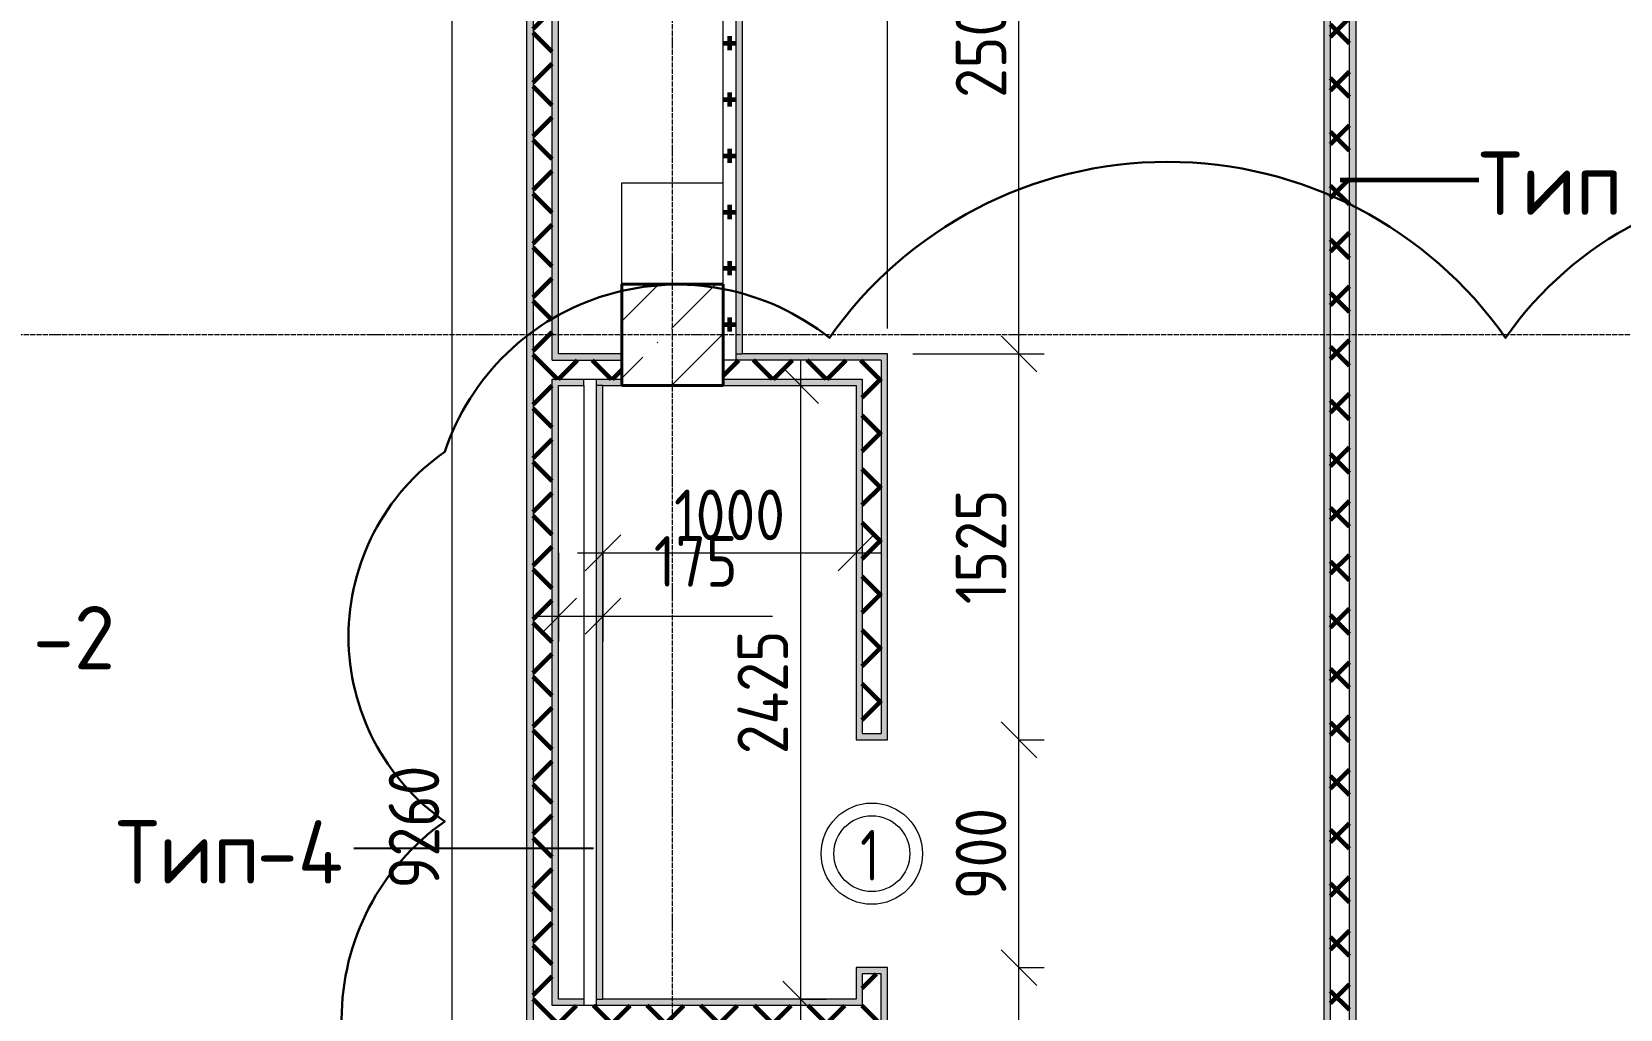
# Model space of a CAD drawing. Header units: millimetres. Extents: x -60946 to 138510, y -262288 to 24501.
# Drawn here: x -11722 to -5446, y -143857 to -139995 of the extents above; entities that cross this region are included whole.
import ezdxf

# ---------------------------------------------------------------- set-up
doc = ezdxf.new("R2010")
doc.units = ezdxf.units.MM
doc.linetypes.add('ADSK_Линия сетки', pattern=[25, 20, -2.5, 0, -2.5])
for name, color, linetype, lineweight in [('2)Тип-2', 3, 'Continuous', 60), ('2)Тип-5', 1, 'Continuous', 60), ('Марки дверей', 7, 'Continuous', 20), ('Несущие колонны', 7, 'Continuous', 18), ('Оси', 7, 'Continuous', 9), ('Перекрытие', 7, 'Continuous', 18), ('Размеры', 7, 'Continuous', 9), ('Стены внутренние', 7, 'Continuous', 18), ('Стены штриховка', 7, 'Continuous', 9)]:
    doc.layers.add(name, color=color, linetype=linetype, lineweight=lineweight)
doc.layers.add('2)Тип-4', color=7, linetype='Continuous', lineweight=30, true_color=0x0080c0)
doc.styles.add('GOST Common_3', font='', dxfattribs={"width": 0.9, "height": 200})
doc.styles.add('GOST Common_4', font='', dxfattribs={"height": 250})
doc.styles.add('GOST Common_B', font='', dxfattribs={"width": 0.8, "height": 200})
doc.styles.get('GOST Common_3').set_extended_font_data('GOST Common')
doc.styles.get('GOST Common_4').set_extended_font_data('GOST Common')
doc.styles.get('GOST Common_B').set_extended_font_data('GOST Common', bold=True)
doc.dimstyles.new('ADSK_Основной_2_0', dxfattribs={"dimscale": 304.8, "dimtxt": 201.142999, "dimasz": 0.463911, "dimexe": 0.328084, "dimexo": 0.328084, "dimgap": 0.164042, "dimtad": 1, "dimdec": 3, "dimrnd": 0.001, "dimdsep": 46, "dimtxsty": 'GOST Common_3', "dimblk1": 'OBLIQUE', "dimblk2": 'OBLIQUE', "dimsah": 1, "dimcen": 0.09, "dimdle": 0.328084, "dimazin": 2, "dimtfac": 1, "dimtdec": 4, "dimtix": 1, "dimtmove": 0, "dimatfit": 3, "dimfxl": 1, "dimtvp": 1, "dimtolj": 1, "dimtzin": 0, "dimlwd": 20, "dimlwe": 20, "dimarcsym": 2})
doc.dimstyles.new('ADSK_Основной_2_0_1', dxfattribs={"dimscale": 304.8, "dimtxt": 201.142999, "dimasz": 0.463911, "dimexe": 0.328084, "dimexo": 0.328084, "dimgap": 0.164042, "dimtad": 1, "dimdec": 3, "dimrnd": 0.001, "dimdsep": 46, "dimtxsty": 'GOST Common_3', "dimblk1": 'OBLIQUE', "dimblk2": 'OBLIQUE', "dimsah": 1, "dimcen": 0.09, "dimdle": 0.328084, "dimazin": 2, "dimtfac": 1, "dimtdec": 4, "dimtix": 1, "dimtmove": 1, "dimatfit": 3, "dimfxl": 1, "dimtvp": 1, "dimtolj": 1, "dimtzin": 0, "dimlwd": 20, "dimlwe": 20, "dimarcsym": 2})
doc.dimstyles.new('ADSK_Основной_2_0_2', dxfattribs={"dimscale": 304.8, "dimtxt": 201.142999, "dimasz": 0.463911, "dimexe": 0.328084, "dimexo": 0.328084, "dimgap": 0.164042, "dimtad": 1, "dimdec": 3, "dimrnd": 0.001, "dimdsep": 46, "dimtxsty": 'GOST Common_3', "dimblk1": 'OBLIQUE', "dimblk2": 'OBLIQUE', "dimsah": 1, "dimcen": 0.09, "dimdle": 0.328084, "dimazin": 2, "dimtfac": 1, "dimtdec": 4, "dimtix": 1, "dimtmove": 0, "dimatfit": 3, "dimfxl": 1, "dimtvp": 1, "dimtolj": 1, "dimtzin": 0, "dimlwd": 20, "dimlwe": 20, "dimarcsym": 2})
pattern_1 = [(45, (9.36, -150597.75), (-106.066, 106.066), []), (135, (9.36, -150597.75), (-106.066, -106.066), [])]

# ---------------------------------------------------------------- blocks, each defined once
blk = doc.blocks.new('ADSK_КолоннаЖБ_Прямоугольная - 400x400 мм-1807142-Кладочный план 3-го этажа')
at = {"layer": 'Несущие колонны', "lineweight": 40}
for p, q in [((-200, 200), (200, 200)), ((-200, -200), (-200, 200)), ((200, 200), (200, -200)), ((200, -200), (-200, -200))]:
    blk.add_line(p, q, dxfattribs=at)
blk = doc.blocks.new('_Oblique')
at = {"color": 0, "linetype": 'ByBlock', "lineweight": -2}
blk.add_line((-0.5, -0.5), (0.5, 0.5), dxfattribs=at)
blk = doc.blocks.new('*D5321')
at = {"layer": 'Defpoints', "color": 0, "transparency": 16777216}
for p in [(-9962, -138507.8), (-10061.9, -147767.8), (-9765.6, -147767.8)]:
    blk.add_point(p, dxfattribs=at)
at = {"layer": 'Размеры', "color": 0, "lineweight": 20, "transparency": 16777216}
for p, q in [((-10061.9, -138407.8), (-10061.9, -147867.8)), ((-10062, -138507.8), (-10161.9, -138507.8)), ((-9865.6, -147767.8), (-10161.9, -147767.8))]:
    blk.add_line(p, q, dxfattribs=at)
at = {"layer": 'Размеры', "color": 0, "lineweight": 20, "transparency": 16777216, "xscale": 141.4, "yscale": 141.4, "zscale": 141.4}
for p, rotation in [((-10061.9, -138507.8), 90), ((-10061.9, -147767.8), 270)]:
    blk.add_blockref('_Oblique', p, dxfattribs=dict(at, rotation=rotation))
at = {"layer": 'Размеры', "color": 0, "lineweight": 9, "transparency": 16777216, "insert": (-10211.9, -143137.8), "char_height": 200, "width": 605.475, "attachment_point": 5, "rotation": 90, "style": 'GOST Common_3'}
blk.add_mtext('\\A1;9260', dxfattribs=at)
blk = doc.blocks.new('*D5375')
at = {"layer": 'Defpoints', "color": 0, "transparency": 16777216}
for p in [(-7921.8, -143692.8), (-7821.8, -143692.8), (-7921.8, -145042.8)]:
    blk.add_point(p, dxfattribs=at)
at = {"layer": 'Размеры', "color": 0, "lineweight": 20, "transparency": 16777216}
for p, q in [((-7821.8, -145142.8), (-7821.8, -143592.8)), ((-7821.8, -143692.8), (-7721.8, -143692.8)), ((-7821.8, -145042.8), (-7721.8, -145042.8))]:
    blk.add_line(p, q, dxfattribs=at)
at = {"layer": 'Размеры', "color": 0, "lineweight": 20, "transparency": 16777216, "xscale": 141.4, "yscale": 141.4, "zscale": 141.4}
for p, rotation in [((-7821.8, -143692.8), 90), ((-7821.8, -145042.8), 270)]:
    blk.add_blockref('_Oblique', p, dxfattribs=dict(at, rotation=rotation))
at = {"layer": 'Размеры', "color": 0, "lineweight": 9, "transparency": 16777216, "insert": (-7971.8, -144367.8), "char_height": 200, "width": 560.473, "attachment_point": 5, "rotation": 90, "style": 'GOST Common_3'}
blk.add_mtext('\\A1;1350', dxfattribs=at)
blk = doc.blocks.new('*D5376')
at = {"layer": 'Defpoints', "color": 0, "transparency": 16777216}
for p in [(-7921.8, -142792.8), (-7821.8, -142792.8), (-7921.8, -143692.8)]:
    blk.add_point(p, dxfattribs=at)
at = {"layer": 'Размеры', "color": 0, "lineweight": 20, "transparency": 16777216}
for p, q in [((-7821.8, -143792.8), (-7821.8, -142692.8)), ((-7821.8, -142792.8), (-7721.8, -142792.8)), ((-7821.8, -143692.8), (-7721.8, -143692.8))]:
    blk.add_line(p, q, dxfattribs=at)
at = {"layer": 'Размеры', "color": 0, "lineweight": 20, "transparency": 16777216, "xscale": 141.4, "yscale": 141.4, "zscale": 141.4}
for p, rotation in [((-7821.8, -142792.8), 90), ((-7821.8, -143692.8), 270)]:
    blk.add_blockref('_Oblique', p, dxfattribs=dict(at, rotation=rotation))
at = {"layer": 'Размеры', "color": 0, "lineweight": 9, "transparency": 16777216, "insert": (-7971.8, -143242.8), "char_height": 200, "width": 454.106, "attachment_point": 5, "rotation": 90, "style": 'GOST Common_3'}
blk.add_mtext('\\A1;900', dxfattribs=at)
blk = doc.blocks.new('*D5377')
at = {"layer": 'Defpoints', "color": 0, "transparency": 16777216}
for p in [(-8340.6, -141267.8), (-7821.8, -141267.8), (-7921.8, -142792.8)]:
    blk.add_point(p, dxfattribs=at)
at = {"layer": 'Размеры', "color": 0, "lineweight": 20, "transparency": 16777216}
for p, q in [((-7821.8, -142892.8), (-7821.8, -141167.8)), ((-8240.6, -141267.8), (-7721.8, -141267.8)), ((-7821.8, -142792.8), (-7721.8, -142792.8))]:
    blk.add_line(p, q, dxfattribs=at)
at = {"layer": 'Размеры', "color": 0, "lineweight": 20, "transparency": 16777216, "xscale": 141.4, "yscale": 141.4, "zscale": 141.4}
for p, rotation in [((-7821.8, -141267.8), 90), ((-7821.8, -142792.8), 270)]:
    blk.add_blockref('_Oblique', p, dxfattribs=dict(at, rotation=rotation))
at = {"layer": 'Размеры', "color": 0, "lineweight": 9, "transparency": 16777216, "insert": (-7971.8, -142030.3), "char_height": 200, "width": 560.473, "attachment_point": 5, "rotation": 90, "style": 'GOST Common_3'}
blk.add_mtext('\\A1;1525', dxfattribs=at)
blk = doc.blocks.new('*D5378')
at = {"layer": 'Defpoints', "color": 0, "transparency": 16777216}
for p in [(-7921.8, -138767.8), (-7821.8, -138767.8), (-8340.6, -141267.8)]:
    blk.add_point(p, dxfattribs=at)
at = {"layer": 'Размеры', "color": 0, "lineweight": 20, "transparency": 16777216}
for p, q in [((-7821.8, -141367.8), (-7821.8, -138667.8)), ((-7821.8, -138767.8), (-7721.8, -138767.8)), ((-8240.6, -141267.8), (-7721.8, -141267.8))]:
    blk.add_line(p, q, dxfattribs=at)
at = {"layer": 'Размеры', "color": 0, "lineweight": 20, "transparency": 16777216, "xscale": 141.4, "yscale": 141.4, "zscale": 141.4}
for p, rotation in [((-7821.8, -138767.8), 90), ((-7821.8, -141267.8), 270)]:
    blk.add_blockref('_Oblique', p, dxfattribs=dict(at, rotation=rotation))
at = {"layer": 'Размеры', "color": 0, "lineweight": 9, "transparency": 16777216, "insert": (-7971.8, -140017.8), "char_height": 200, "width": 605.475, "attachment_point": 5, "rotation": 90, "style": 'GOST Common_3'}
blk.add_mtext('\\A1;2500', dxfattribs=at)
blk = doc.blocks.new('*D5379')
at = {"layer": 'Defpoints', "color": 0, "transparency": 16777216}
for p in [(-9640.6, -141954.3), (-9465.6, -141954.3), (-9465.6, -142304.5)]:
    blk.add_point(p, dxfattribs=at)
at = {"layer": 'Размеры', "color": 0, "lineweight": 20, "transparency": 16777216}
for p, q in [((-9640.6, -142054.3), (-9640.6, -142404.5)), ((-9465.6, -142054.3), (-9465.6, -142404.5)), ((-9740.6, -142304.5), (-9465.6, -142304.5)), ((-9465.6, -142304.5), (-8795.7, -142304.5))]:
    blk.add_line(p, q, dxfattribs=at)
at = {"layer": 'Размеры', "color": 0, "lineweight": 20, "transparency": 16777216, "xscale": 141.4, "yscale": 141.4, "zscale": 141.4, "rotation": 180}
blk.add_blockref('_Oblique', (-9640.6, -142304.5), dxfattribs=at)
at = {"layer": 'Размеры', "color": 0, "lineweight": 20, "transparency": 16777216, "xscale": 141.4, "yscale": 141.4, "zscale": 141.4}
blk.add_blockref('_Oblique', (-9465.6, -142304.5), dxfattribs=at)
at = {"layer": 'Размеры', "color": 0, "lineweight": 9, "transparency": 16777216, "insert": (-9264.5, -141987.9), "char_height": 200, "width": 409.104, "attachment_point": 1, "line_spacing_factor": 1.022761, "style": 'GOST Common_3'}
blk.add_mtext('\\A1;175', dxfattribs=at)
blk = doc.blocks.new('*D5380')
at = {"layer": 'Defpoints', "color": 0, "transparency": 16777216}
for p in [(-9465.6, -141954.3), (-8465.6, -141954.3), (-8465.6, -142054.3)]:
    blk.add_point(p, dxfattribs=at)
at = {"layer": 'Размеры', "color": 0, "lineweight": 20, "transparency": 16777216}
for p, q in [((-9565.6, -142054.3), (-8365.6, -142054.3)), ((-9465.6, -142054.3), (-9465.6, -142154.3)), ((-8465.6, -142054.3), (-8465.6, -142154.3))]:
    blk.add_line(p, q, dxfattribs=at)
at = {"layer": 'Размеры', "color": 0, "lineweight": 20, "transparency": 16777216, "xscale": 141.4, "yscale": 141.4, "zscale": 141.4, "rotation": 180}
blk.add_blockref('_Oblique', (-9465.6, -142054.3), dxfattribs=at)
at = {"layer": 'Размеры', "color": 0, "lineweight": 20, "transparency": 16777216, "xscale": 141.4, "yscale": 141.4, "zscale": 141.4}
blk.add_blockref('_Oblique', (-8465.6, -142054.3), dxfattribs=at)
at = {"layer": 'Размеры', "color": 0, "lineweight": 9, "transparency": 16777216, "insert": (-8965.6, -141904.3), "char_height": 200, "width": 560.473, "attachment_point": 5, "style": 'GOST Common_3'}
blk.add_mtext('\\A1;1000', dxfattribs=at)
blk = doc.blocks.new('*D5381')
at = {"layer": 'Defpoints', "color": 0, "transparency": 16777216}
for p in [(-8783.9, -141392.8), (-8683.9, -141392.8), (-8783.9, -143817.8)]:
    blk.add_point(p, dxfattribs=at)
at = {"layer": 'Размеры', "color": 0, "lineweight": 20, "transparency": 16777216}
for p, q in [((-8683.9, -143917.8), (-8683.9, -141292.8)), ((-8683.9, -141392.8), (-8583.9, -141392.8)), ((-8683.9, -143817.8), (-8583.9, -143817.8))]:
    blk.add_line(p, q, dxfattribs=at)
at = {"layer": 'Размеры', "color": 0, "lineweight": 20, "transparency": 16777216, "xscale": 141.4, "yscale": 141.4, "zscale": 141.4}
for p, rotation in [((-8683.9, -141392.8), 90), ((-8683.9, -143817.8), 270)]:
    blk.add_blockref('_Oblique', p, dxfattribs=dict(at, rotation=rotation))
at = {"layer": 'Размеры', "color": 0, "lineweight": 9, "transparency": 16777216, "insert": (-8833.9, -142605.3), "char_height": 200, "width": 625.93, "attachment_point": 5, "rotation": 90, "style": 'GOST Common_3'}
blk.add_mtext('\\A1;2425', dxfattribs=at)
blk = doc.blocks.new('*D5503')
at = {"layer": 'Defpoints', "color": 0, "transparency": 16777216}
for p in [(-6490.6, -139138.4), (-4790.6, -139238.4), (-4790.6, -141267.8)]:
    blk.add_point(p, dxfattribs=at)
at = {"layer": 'Размеры', "color": 0, "lineweight": 20, "transparency": 16777216}
for p, q in [((-4790.6, -141167.8), (-4790.6, -139138.4)), ((-6590.6, -139238.4), (-4690.6, -139238.4)), ((-6490.6, -139238.4), (-6490.6, -139338.4))]:
    blk.add_line(p, q, dxfattribs=at)
at = {"layer": 'Размеры', "color": 0, "lineweight": 20, "transparency": 16777216, "xscale": 141.4, "yscale": 141.4, "zscale": 141.4, "rotation": 180}
blk.add_blockref('_Oblique', (-6490.6, -139238.4), dxfattribs=at)
at = {"layer": 'Размеры', "color": 0, "lineweight": 20, "transparency": 16777216, "xscale": 141.4, "yscale": 141.4, "zscale": 141.4}
blk.add_blockref('_Oblique', (-4790.6, -139238.4), dxfattribs=at)
at = {"layer": 'Размеры', "color": 0, "lineweight": 9, "transparency": 16777216, "insert": (-5640.6, -139088.4), "char_height": 200, "width": 560.473, "attachment_point": 5, "style": 'GOST Common_3'}
blk.add_mtext('\\A1;1700', dxfattribs=at)
blk = doc.blocks.new('*D5505')
at = {"layer": 'Defpoints', "color": 0, "transparency": 16777216}
for p in [(-8915.6, -139138.4), (-8340.6, -139238.4), (-8340.6, -141267.8)]:
    blk.add_point(p, dxfattribs=at)
at = {"layer": 'Размеры', "color": 0, "lineweight": 20, "transparency": 16777216}
for p, q in [((-8340.6, -141167.8), (-8340.6, -139138.4)), ((-9015.6, -139238.4), (-8240.6, -139238.4)), ((-8915.6, -139238.4), (-8915.6, -139338.4))]:
    blk.add_line(p, q, dxfattribs=at)
at = {"layer": 'Размеры', "color": 0, "lineweight": 20, "transparency": 16777216, "xscale": 141.4, "yscale": 141.4, "zscale": 141.4, "rotation": 180}
blk.add_blockref('_Oblique', (-8915.6, -139238.4), dxfattribs=at)
at = {"layer": 'Размеры', "color": 0, "lineweight": 20, "transparency": 16777216, "xscale": 141.4, "yscale": 141.4, "zscale": 141.4}
blk.add_blockref('_Oblique', (-8340.6, -139238.4), dxfattribs=at)
at = {"layer": 'Размеры', "color": 0, "lineweight": 9, "transparency": 16777216, "insert": (-8628.1, -139088.4), "char_height": 200, "width": 454.106, "attachment_point": 5, "style": 'GOST Common_3'}
blk.add_mtext('\\A1;575', dxfattribs=at)
blk = doc.blocks.new('*D5506')
at = {"layer": 'Defpoints', "color": 0, "transparency": 16777216}
for p in [(-6615.6, -139138.4), (-6615.6, -139238.4), (-8340.6, -141267.8)]:
    blk.add_point(p, dxfattribs=at)
at = {"layer": 'Размеры', "color": 0, "lineweight": 20, "transparency": 16777216}
for p, q in [((-8340.6, -141167.8), (-8340.6, -139138.4)), ((-8440.6, -139238.4), (-6515.6, -139238.4)), ((-6615.6, -139238.4), (-6615.6, -139338.4))]:
    blk.add_line(p, q, dxfattribs=at)
at = {"layer": 'Размеры', "color": 0, "lineweight": 20, "transparency": 16777216, "xscale": 141.4, "yscale": 141.4, "zscale": 141.4, "rotation": 180}
blk.add_blockref('_Oblique', (-8340.6, -139238.4), dxfattribs=at)
at = {"layer": 'Размеры', "color": 0, "lineweight": 20, "transparency": 16777216, "xscale": 141.4, "yscale": 141.4, "zscale": 141.4}
blk.add_blockref('_Oblique', (-6615.6, -139238.4), dxfattribs=at)
at = {"layer": 'Размеры', "color": 0, "lineweight": 9, "transparency": 16777216, "insert": (-7478.1, -139088.4), "char_height": 200, "width": 560.473, "attachment_point": 5, "style": 'GOST Common_3'}
blk.add_mtext('\\A1;1725', dxfattribs=at)
blk = doc.blocks.new('М_двери1 - Марка экземпляра 2-3719212-Кладочный план 3-го этажа')
at = {"layer": 'Марки дверей'}
for radius in [2, 1.5]:
    blk.add_circle((0, 0), radius, dxfattribs=at)

msp = doc.modelspace()

# ---------------------------------------------------------------- hatches: boundary and pattern name
at = {"layer": '2)Тип-2'}
h = msp.add_hatch(color=256, dxfattribs=at)
h.paths.add_polyline_path([(-9740.6385, -147767.7816), (-9740.6385, -138532.7816), (-9765.6385, -138532.7816), (-9765.6385, -147767.7816)])
h.paths.add_polyline_path([(-9740.6385, -137982.7816), (-9740.6385, -137842.7816), (-9765.6385, -137842.7816), (-9765.6385, -137982.7816)])
h.paths.add_polyline_path([(-9765.6385, -137192.7816), (-9740.6385, -137192.7816), (-9740.6385, -134442.7816), (-9765.6385, -134442.7816), (-9765.6385, -136793.4613)])
h.paths.add_polyline_path([(-9740.6385, -132942.7816), (-9740.6385, -129017.7816), (-9765.6385, -129017.7816), (-9765.6385, -132942.7816)])
h.paths.add_polyline_path([(-9740.6385, -127767.7816), (-9740.6385, -126842.7816), (-9765.6385, -126842.7816), (-9765.6385, -127767.7816)])
h = msp.add_hatch(color=256, dxfattribs=at)
h.paths.add_polyline_path([(-9640.6385, -147667.7816), (-9640.6385, -143917.7816), (-9665.6385, -143917.7816), (-9665.6385, -147667.7816)])
h.paths.add_polyline_path([(-9665.6385, -143842.7816), (-9640.6385, -143842.7816), (-9640.6385, -141367.7816), (-9665.6385, -141367.7816), (-9665.6385, -143603.5643)])
h.paths.add_polyline_path([(-9665.6385, -141292.7816), (-9640.6385, -141292.7816), (-9640.6385, -138622.7816), (-9665.6385, -138622.7816), (-9665.6385, -140879.5231)])
h.paths.add_polyline_path([(-9640.6385, -138572.7816), (-9640.6385, -138507.7816), (-9765.6385, -138507.7816), (-9765.6385, -138532.7816), (-9665.6385, -138532.7816), (-9665.6385, -138572.7816)])
h.paths.add_polyline_path([(-9765.6385, -138007.7816), (-9640.6385, -138007.7816), (-9640.6385, -137932.7816), (-9665.6385, -137932.7816), (-9665.6385, -137982.7816), (-9765.6385, -137982.7816)])
h.paths.add_polyline_path([(-9665.6385, -137882.7816), (-9640.6385, -137882.7816), (-9640.6385, -137817.7816), (-9765.6385, -137817.7816), (-9765.6385, -137842.7816), (-9665.6385, -137842.7816)])
h.paths.add_polyline_path([(-9640.6385, -137217.7816), (-9640.6385, -137142.7816), (-9665.6385, -137142.7816), (-9665.6385, -137192.7816), (-9765.6385, -137192.7816), (-9765.6385, -137217.7816)])
h.paths.add_polyline_path([(-9640.6385, -137092.7816), (-9640.6385, -135967.7816), (-9665.6385, -135967.7816), (-9665.6385, -137092.7816)])
h.paths.add_polyline_path([(-9665.6385, -135917.7816), (-9640.6385, -135917.7816), (-9640.6385, -134592.7816), (-9665.6385, -134592.7816), (-9665.6385, -135431.4407)])
h.paths.add_polyline_path([(-9665.6385, -134542.7816), (-9640.6385, -134542.7816), (-9640.6385, -134417.7816), (-9765.6385, -134417.7816), (-9765.6385, -134442.7816), (-9665.6385, -134442.7816)])
h.paths.add_polyline_path([(-9640.6385, -132967.7816), (-9640.6385, -132842.7816), (-9665.6385, -132842.7816), (-9665.6385, -132942.7816), (-9765.6385, -132942.7816), (-9765.6385, -132967.7816)])
h.paths.add_polyline_path([(-9665.6385, -132792.7816), (-9640.6385, -132792.7816), (-9640.6385, -130042.7816), (-9665.6385, -130042.7816), (-9665.6385, -132707.3995)])
h.paths.add_polyline_path([(-9640.6385, -129992.7816), (-9640.6385, -129192.7816), (-9665.6385, -129192.7816), (-9665.6385, -129992.7816)])
h.paths.add_polyline_path([(-9640.6385, -129142.7816), (-9640.6385, -128992.7816), (-9765.6385, -128992.7816), (-9765.6385, -129017.7816), (-9665.6385, -129017.7816), (-9665.6385, -129142.7816)])
h.paths.add_polyline_path([(-9640.6385, -127792.7816), (-9640.6385, -127642.7816), (-9665.6385, -127642.7816), (-9665.6385, -127767.7816), (-9765.6385, -127767.7816), (-9765.6385, -127792.7816)])
h.paths.add_polyline_path([(-9665.6385, -127592.7816), (-9640.6385, -127592.7816), (-9640.6385, -126842.7816), (-9665.6385, -126842.7816), (-9665.6385, -127259.3171)])
h = msp.add_hatch(dxfattribs=at)
h.set_pattern_fill('FP_4', color=256, style=0, pattern_type=2)
h.set_pattern_definition(pattern_1)
h.paths.add_polyline_path([(-9740.6385, -147742.7816), (-9665.6385, -147742.7816), (-9665.6385, -138532.7816), (-9740.6385, -138532.7816), (-9740.6385, -147689.6261)])
h.paths.add_polyline_path([(-9740.6385, -137982.7816), (-9665.6385, -137982.7816), (-9665.6385, -137842.7816), (-9740.6385, -137842.7816)])
h.paths.add_polyline_path([(-9665.6385, -137192.7816), (-9665.6385, -134442.7816), (-9740.6385, -134442.7816), (-9740.6385, -137192.7816)])
h.paths.add_polyline_path([(-9665.6385, -132942.7816), (-9665.6385, -129017.7816), (-9740.6385, -129017.7816), (-9740.6385, -132942.7816)])
h.paths.add_polyline_path([(-9665.6385, -127767.7816), (-9665.6385, -126842.7816), (-9740.6385, -126842.7816), (-9740.6385, -127767.7816)])
h = msp.add_hatch(dxfattribs=at)
h.set_pattern_fill('FP_4', color=256, style=0, pattern_type=2)
h.set_pattern_definition(pattern_1)
h.paths.add_polyline_path([(-6590.6385, -147667.7816), (-6515.6385, -147667.7816), (-6515.6385, -138742.7816), (-6590.6385, -138742.7816), (-6590.6385, -147642.7816)])
for points in [[(-6590.6385, -147642.7816), (-6590.6385, -138767.7816), (-6615.6385, -138767.7816), (-6615.6385, -147642.7816)], [(-6490.6385, -147642.7816), (-6490.6385, -138767.7816), (-6515.6385, -138767.7816), (-6515.6385, -147642.7816)]]:
    msp.add_hatch(color=256, dxfattribs=at).paths.add_polyline_path(points)
h = msp.add_hatch(dxfattribs=at)
h.set_pattern_fill('FP_4', color=256, style=0, pattern_type=2)
h.set_pattern_definition(pattern_1)
h.paths.add_polyline_path([(-9540.6385, -141367.7816), (-9390.6385, -141367.7816), (-9391.3346, -141292.7816), (-9665.6385, -141292.7816), (-9665.6385, -141367.7816), (-9640.6385, -141367.7816)])
h.paths.add_polyline_path([(-8465.6385, -141367.7816), (-8440.6385, -141367.7816), (-8440.6385, -141292.7816), (-8990.6385, -141292.7816), (-8990.6385, -141367.7816), (-8608.8585, -141367.7816)])
h = msp.add_hatch(color=256, dxfattribs=at)
h.paths.add_polyline_path([(-8440.6385, -141292.7816), (-8365.6385, -141292.7816), (-8365.6385, -141267.7816), (-8940.6385, -141267.7816), (-8940.6385, -141292.7816), (-8465.6385, -141292.7816)])
h.paths.add_polyline_path([(-9391.3346, -141292.7816), (-9390.6385, -141292.7816), (-9391.3346, -141267.7816), (-9640.6385, -141267.7816), (-9640.6385, -141292.7816)])
h = msp.add_hatch(dxfattribs=at)
h.set_pattern_fill('FP_4', color=256, style=0, pattern_type=2)
h.set_pattern_definition(pattern_1)
h.paths.add_polyline_path([(-8365.6385, -143917.7816), (-8365.6385, -143717.7816), (-8440.6385, -143717.7816), (-8440.6385, -143917.7816)])
h.paths.add_polyline_path([(-8365.6385, -142767.7816), (-8365.6385, -141292.7816), (-8440.6385, -141292.7816), (-8440.6385, -142767.7816)])
h = msp.add_hatch(color=256, dxfattribs=at)
h.paths.add_polyline_path([(-8365.6385, -143942.7816), (-8340.6385, -143942.7816), (-8340.6385, -143717.7816), (-8365.6385, -143717.7816), (-8365.6385, -143917.7816)])
h.paths.add_polyline_path([(-8340.6385, -142767.7816), (-8340.6385, -141267.7816), (-8365.6385, -141267.7816), (-8365.6385, -142767.7816)])
h = msp.add_hatch(color=256, dxfattribs=at)
h.paths.add_polyline_path([(-9640.6385, -141392.7816), (-9540.6385, -141392.7816), (-9540.6385, -141367.7816), (-9640.6385, -141367.7816)])
h.paths.add_polyline_path([(-8465.6385, -141392.7816), (-8465.6385, -141367.7816), (-8990.6385, -141367.7816), (-8990.6385, -141392.7816), (-8608.8585, -141392.7816)])
h.paths.add_polyline_path([(-9391.3346, -141392.7816), (-9390.6385, -141392.7816), (-9391.3346, -141367.7816), (-9490.6385, -141367.7816), (-9490.6385, -141392.7816), (-9465.6385, -141392.7816)])
h = msp.add_hatch(color=256, dxfattribs=at)
h.paths.add_polyline_path([(-8465.6385, -143842.7816), (-8440.6385, -143842.7816), (-8440.6385, -143717.7816), (-8340.6385, -143717.7816), (-8340.6385, -143692.7816), (-8465.6385, -143692.7816), (-8465.6385, -143817.7816)])
h.paths.add_polyline_path([(-8340.6385, -142792.7816), (-8340.6385, -142767.7816), (-8440.6385, -142767.7816), (-8440.6385, -141367.7816), (-8465.6385, -141367.7816), (-8465.6385, -142792.7816)])
h = msp.add_hatch(color=256, dxfattribs=at)
h.paths.add_polyline_path([(-8465.6385, -143842.7816), (-8465.6385, -143817.7816), (-9490.6385, -143817.7816), (-9490.6385, -143842.7816), (-8608.8585, -143842.7816)])
h.paths.add_polyline_path([(-9640.6385, -143842.7816), (-9540.6385, -143842.7816), (-9540.6385, -143817.7816), (-9640.6385, -143817.7816)])
h = msp.add_hatch(dxfattribs=at)
h.set_pattern_fill('FP_4', color=256, style=0, pattern_type=2)
h.set_pattern_definition(pattern_1)
h.paths.add_polyline_path([(-9665.6385, -143917.7816), (-8440.6385, -143917.7816), (-8440.6385, -143842.7816), (-9665.6385, -143842.7816)])
at = {"layer": '2)Тип-4', "true_color": 0x0080c0, "transparency": 33554687}
msp.add_hatch(color=142, dxfattribs=at).paths.add_polyline_path([(-9465.6385, -143817.7816), (-9465.6385, -141392.7816), (-9490.6385, -141392.7816), (-9490.6385, -143817.7816)])
at = {"layer": '2)Тип-5', "true_color": 0xd50000}
h = msp.add_hatch(dxfattribs=at)
h.set_pattern_fill('FP_7', color=12, style=0, pattern_type=2)
h.set_pattern_definition([(0, (9.36, -150597.75), (111.125, 111.125), [55.562, -166.687]), (90, (37.14, -150625.53), (-111.125, 111.125), [55.562, -166.687])])
h.paths.add_polyline_path([(-8940.6385, -141292.7816), (-8940.6385, -138622.7816), (-8990.6385, -138622.7816), (-8990.6385, -141292.7816)])
msp.add_hatch(color=12, dxfattribs=at).paths.add_polyline_path([(-8915.6385, -141267.7816), (-8915.6385, -138767.7816), (-8940.6385, -138767.7816), (-8940.6385, -141267.7816)])
at = {"layer": 'Несущие колонны', "lineweight": 9}
h = msp.add_hatch(dxfattribs=at)
h.set_pattern_fill('FP_1', color=256, style=0, pattern_type=2)
h.set_pattern_definition([(45, (9.36, -150597.75), (-224.5064, 224.5064), []), (45, (233.87, -150597.75), (-224.5064, 224.5064), [396.875, -79.375, 3.353, -76.022])])
h.paths.add_polyline_path([(-9390.6385, -141392.7816), (-8990.6385, -141392.7816), (-8990.6385, -140992.7816), (-9390.6385, -140992.7816), (-9390.6385, -141367.7816)])

# ---------------------------------------------------------------- linework, layer by layer
at = {"layer": '2)Тип-2'}
msp.add_line((-6553.1385, -140579.8588), (-6005.0849, -140579.8588), dxfattribs=at)
at = {"layer": '2)Тип-4', "lineweight": 25}
msp.add_line((-9503.1385, -143222.0059), (-10450.1201, -143222.0059), dxfattribs=at)
at = {"layer": '2)Тип-4', "color": 5}
msp.add_lwpolyline([(-10090.5283, -147215.644, -0.52056705), (-10090.5283, -144680.5579, -0.52056705), (-10090.5283, -143115.4729, -0.52056705), (-10090.5283, -141654.9888, -0.52056705), (-8570.9543, -141204.6452, -0.52056705), (-5899.531, -141204.6452, -0.52056705), (-3524.9462, -141204.6452, -0.52056705), (-3431.5557, -142612.4536, -0.52056705), (-3431.5557, -144438.0897, -0.52056705), (-3431.5557, -147145.511, -0.52056705), (-5497.3862, -147215.644, -0.52056705), (-8003.3429, -147215.644, -0.52056705)], format="xyb", close=True, dxfattribs=at)
at = {"layer": 'Несущие колонны', "lineweight": 9}
for p, q in [((-8990.6385, -140992.7816), (-9390.6385, -140992.7816)), ((-9390.6385, -140992.7816), (-9390.6385, -141267.7816)), ((-8990.6385, -141267.7816), (-8990.6385, -140992.7816)), ((-9390.6385, -141267.7816), (-9390.6385, -141292.7816)), ((-9390.6385, -141292.7816), (-9390.6385, -141367.7816)), ((-8990.6385, -141292.7816), (-8990.6385, -141267.7816)), ((-8990.6385, -141367.7816), (-8990.6385, -141292.7816)), ((-9390.6385, -141367.7816), (-9390.6385, -141392.7816)), ((-8990.6385, -141392.7816), (-8990.6385, -141367.7816)), ((-9390.6385, -141392.7816), (-8990.6385, -141392.7816))]:
    msp.add_line(p, q, dxfattribs=at)
at = {"layer": 'Оси', "linetype": 'ADSK_Линия сетки', "lineweight": 5}
for p, q in [((-9190.6385, -161571.6329), (-9190.6385, -126096.8365)), ((62587.9153, -141192.7816), (-25230.7352, -141192.7816))]:
    msp.add_line(p, q, dxfattribs=at)
at = {"layer": 'Перекрытие'}
for p, q in [((-9390.6385, -140992.7816), (-9390.6385, -140592.7816)), ((-9390.6385, -140592.7816), (-8990.6385, -140592.7816))]:
    msp.add_line(p, q, dxfattribs=at)
at = {"layer": 'Стены внутренние', "lineweight": 5}
for p, q in [((-9765.6385, -147767.7816), (-9765.6385, -138507.7816)), ((-9640.6385, -141267.7816), (-9640.6385, -138647.7816)), ((-8990.6385, -141267.7816), (-8990.6385, -138647.7816)), ((-8915.6385, -138767.7816), (-8915.6385, -141267.7816)), ((-6615.6385, -147642.7816), (-6615.6385, -138767.7816)), ((-6490.6385, -138767.7816), (-6490.6385, -147642.7816)), ((-9390.6385, -141267.7816), (-9640.6385, -141267.7816)), ((-9390.6385, -141392.7816), (-9390.6385, -141267.7816)), ((-8990.6385, -141292.7816), (-8990.6385, -141392.7816)), ((-8340.6385, -141267.7816), (-8915.6385, -141267.7816)), ((-8340.6385, -142792.7816), (-8340.6385, -141267.7816)), ((-9640.6385, -143817.7816), (-9640.6385, -141392.7816)), ((-9640.6385, -141392.7816), (-9540.6385, -141392.7816)), ((-9540.6385, -141392.7816), (-9540.6385, -143817.7816)), ((-9465.6385, -143817.7816), (-9465.6385, -141392.7816)), ((-9465.6385, -141392.7816), (-9390.6385, -141392.7816)), ((-8990.6385, -141392.7816), (-8465.6385, -141392.7816)), ((-8465.6385, -141392.7816), (-8465.6385, -142792.7816)), ((-8465.6385, -142792.7816), (-8340.6385, -142792.7816)), ((-8340.6385, -143692.7816), (-8465.6385, -143692.7816)), ((-8465.6385, -143692.7816), (-8465.6385, -143817.7816)), ((-8340.6385, -145042.7816), (-8340.6385, -143692.7816)), ((-9540.6385, -143817.7816), (-9640.6385, -143817.7816)), ((-8465.6385, -143817.7816), (-9465.6385, -143817.7816))]:
    msp.add_line(p, q, dxfattribs=at)
at = {"layer": 'Стены штриховка', "lineweight": 9}
for p, q in [((-8940.6385, -134542.7816), (-8940.6385, -141292.7816)), ((-9740.6385, -138532.7816), (-9740.6385, -147742.7816)), ((-9665.6385, -141292.7816), (-9665.6385, -138532.7816)), ((-6590.6385, -147667.7816), (-6590.6385, -138742.7816)), ((-6515.6385, -147667.7816), (-6515.6385, -138742.7816)), ((-9665.6385, -141292.7816), (-9390.6385, -141292.7816)), ((-8365.6385, -141292.7816), (-8990.6385, -141292.7816)), ((-8940.6385, -141267.7816), (-8915.6385, -141267.7816)), ((-8365.6385, -141292.7816), (-8365.6385, -142767.7816)), ((-9665.6385, -143842.7816), (-9665.6385, -141367.7816)), ((-9665.6385, -141367.7816), (-9390.6385, -141367.7816)), ((-9540.6385, -141392.7816), (-9540.6385, -141367.7816)), ((-9490.6385, -143842.7816), (-9490.6385, -141367.7816)), ((-8990.6385, -141367.7816), (-8440.6385, -141367.7816)), ((-8440.6385, -141367.7816), (-8440.6385, -142767.7816)), ((-9465.6385, -141392.7816), (-9490.6385, -141392.7816)), ((-8440.6385, -142767.7816), (-8365.6385, -142767.7816)), ((-8440.6385, -143717.7816), (-8440.6385, -143842.7816)), ((-8365.6385, -143717.7816), (-8440.6385, -143717.7816)), ((-8365.6385, -145017.7816), (-8365.6385, -143717.7816)), ((-9540.6385, -143817.7816), (-9540.6385, -143842.7816)), ((-9490.6385, -143817.7816), (-9465.6385, -143817.7816)), ((-8440.6385, -143842.7816), (-9665.6385, -143842.7816))]:
    msp.add_line(p, q, dxfattribs=at)

# ---------------------------------------------------------------- block references
at = {"layer": 'Марки дверей', "lineweight": 5, "xscale": 99.99999999999993, "yscale": 99.99999999999993, "zscale": 99.99999999999993}
msp.add_blockref('М_двери1 - Марка экземпляра 2-3719212-Кладочный план 3-го этажа', (-8403.1385, -143242.7816), dxfattribs=at)
at = {"layer": 'Несущие колонны', "lineweight": 40, "rotation": 89.9999999999999}
msp.add_blockref('ADSK_КолоннаЖБ_Прямоугольная - 400x400 мм-1807142-Кладочный план 3-го этажа', (-9190.6385, -141192.7816), dxfattribs=at)

# ---------------------------------------------------------------- texts
at = {"layer": '2)Тип-2', "color": 116, "lineweight": 9, "true_color": 0x008040, "char_height": 250, "attachment_point": 1, "style": 'GOST Common_4'}
for s, insert, width in [('Тип', (-6005.0849, -140468.9317), 673.4175), ('-2', (-11717.8295, -142264.276), 432.91125)]:
    msp.add_mtext(s, dxfattribs=dict(at, insert=insert, width=width))
at = {"layer": '2)Тип-4', "color": 116, "lineweight": 30, "true_color": 0x008040, "char_height": 250, "attachment_point": 1, "style": 'GOST Common_4'}
for s, insert, width in [('Тип', (-11389.1201, -143111.0788), 673.4175), ('-4', (-10833.4951, -143111.0788), 456.961875)]:
    msp.add_mtext(s, dxfattribs=dict(at, insert=insert, width=width))
at = {"layer": 'Марки дверей', "lineweight": 5, "insert": (-8448.7959, -143149.1227), "char_height": 200, "width": 102.616, "attachment_point": 1, "style": 'GOST Common_B'}
msp.add_mtext('\\fGOST Common|b1|i0|c204|p34|;\\W.8;1', dxfattribs=at)

# ---------------------------------------------------------------- dimensions: what is measured, and where the dimension line sits
at = {"layer": 'Размеры', "lineweight": 9}
for base, p1, p2, override, picture, middle in [((-10061.9379, -147767.7816), (-9961.953, -138507.7816), (-9765.6385, -147767.7816), {"dimpost": '<>', "dimfxl": 9262.080727}, '*D5321', (-10211.9379, -143137.7816)), ((-7821.8157, -138767.7816), (-8340.6385, -141267.7816), (-7921.8006, -138767.7816), {"dimpost": '<>', "dimfxl": 2534.842232}, '*D5378', (-7971.8157, -140017.7816)), ((-7821.8157, -141267.7816), (-7921.8006, -142792.7816), (-8340.6385, -141267.7816), {"dimpost": '<>', "dimfxl": 1581.470879}, '*D5377', (-7971.8157, -142030.2816)), ((-8683.947, -141392.7816), (-8783.9319, -143817.7816), (-8783.9319, -141392.7816), {"dimpost": '<>', "dimfxl": 2425}, '*D5381', (-8833.947, -142605.2816)), ((-7821.8157, -142792.7816), (-7921.8006, -143692.7816), (-7921.8006, -142792.7816), {"dimpost": '<>', "dimfxl": 900}, '*D5376', (-7971.8157, -143242.7816)), ((-7821.8157, -143692.7816), (-7921.8006, -145042.7816), (-7921.8006, -143692.7816), {"dimpost": '<>', "dimfxl": 1350}, '*D5375', (-7971.8157, -144367.7816))]:
    dim = msp.add_linear_dim(base=base, p1=p1, p2=p2, angle=90, dimstyle='ADSK_Основной_2_0_1', override=override, dxfattribs=at)
    dim.commit()
    dim.dimension.update_dxf_attribs({"geometry": picture, "text_midpoint": middle})
for base, p1, p2, dimstyle, override, picture, middle in [((-8340.6385, -139238.3955), (-8915.6385, -139138.4106), (-8340.6385, -141267.7816), 'ADSK_Основной_2_0_2', {"dimpost": '<>', "dimfxl": 2205.639601}, '*D5505', (-8628.1385, -139088.3955)), ((-6615.6385, -139238.3955), (-8340.6385, -141267.7816), (-6615.6385, -139138.4106), 'ADSK_Основной_2_0_2', {"dimpost": '<>', "dimfxl": 2740.409832}, '*D5506', (-7478.1385, -139088.3955)), ((-4790.6385, -139238.3955), (-6490.6385, -139138.4106), (-4790.6385, -141267.7816), 'ADSK_Основной_2_0_2', {"dimpost": '<>', "dimfxl": 2724.742382}, '*D5503', (-5640.6385, -139088.3955)), ((-8465.6385, -142054.3221), (-9465.6385, -141954.3372), (-8465.6385, -141954.3372), 'ADSK_Основной_2_0_1', {"dimpost": '<>', "dimfxl": 1000}, '*D5380', (-8965.6385, -141904.3221))]:
    dim = msp.add_linear_dim(base=base, p1=p1, p2=p2, dimstyle=dimstyle, override=override, dxfattribs=at)
    dim.commit()
    dim.dimension.update_dxf_attribs({"geometry": picture, "text_midpoint": middle})
dim = msp.add_linear_dim(base=(-9465.6385, -142304.5202), p1=(-9640.6385, -141954.3372), p2=(-9465.6385, -141954.3372), dimstyle='ADSK_Основной_2_0', override={"dimpost": '<>', "dimfxl": 175}, dxfattribs=at)
dim.commit()
dim.dimension.update_dxf_attribs({"geometry": '*D5379', "text_midpoint": (-9059.9528, -142304.5202), "dimtype": 160})

doc.saveas('drawing.dxf')
